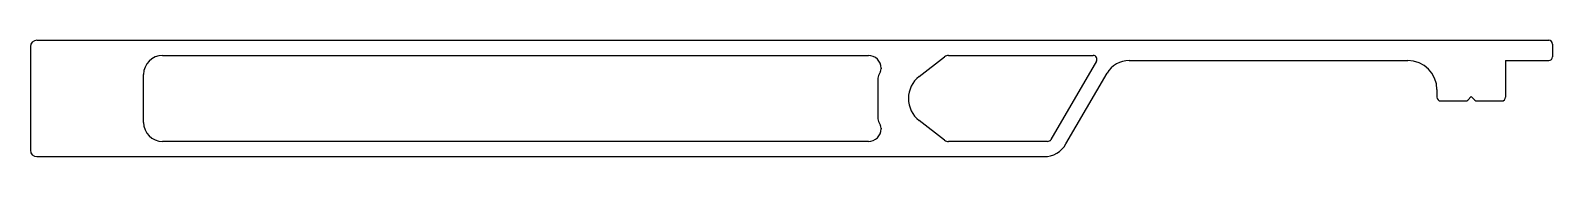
# Model space of a CAD drawing. Extents: x 117 to 236, y 338 to 347.
import ezdxf

# ---------------------------------------------------------------- set-up
doc = ezdxf.new("R2010")
doc.units = 0
doc.layers.get('0').update_dxf_attribs({"linetype": 'CONTINUOUS'})

msp = doc.modelspace()

# ---------------------------------------------------------------- linework, layer by layer
at = {"color": 0}
for p, q in [((116.63, 346.9), (116.63, 338.7)), ((117.13, 347.4), (236.13, 347.4)), ((236.43, 347.1), (236.43, 346.1)), ((127.03, 346.2), (182.58, 346.2)), ((183.58, 345.2), (183.58, 345.15)), ((186.58, 344.53), (188.57, 346.09)), ((188.88, 346.2), (200.27, 346.2)), ((200.53, 345.75), (196.95, 339.55)), ((203.1, 345.8), (225.03, 345.8)), ((232.73, 345.8), (232.73, 342.9)), ((232.73, 345.8), (236.13, 345.8)), ((125.53, 340.9), (125.53, 344.7)), ((183.33, 344.4), (183.33, 341.19)), ((183.53, 344.94), (183.38, 344.62)), ((198.13, 339.2), (201.37, 344.8)), ((227.33, 343.5), (227.33, 342.9)), ((230.03, 342.95), (229.75, 342.67)), ((230.03, 342.95), (230.31, 342.67)), ((227.63, 342.6), (229.58, 342.6)), ((230.48, 342.6), (232.43, 342.6)), ((183.38, 340.98), (183.53, 340.65)), ((183.58, 340.44), (183.58, 340.4)), ((188.57, 339.5), (186.58, 341.06)), ((182.58, 339.4), (127.03, 339.4)), ((196.69, 339.4), (188.88, 339.4)), ((117.13, 338.2), (196.4, 338.2))]:
    msp.add_line(p, q, dxfattribs=at)
for centre, radius, start, end in [((117.13, 346.9), 0.5, 90, 180), ((236.13, 347.1), 0.3, 0, 90), ((127.03, 344.7), 1.5, 90, 180), ((182.58, 345.2), 1, 0, 90), ((183.08, 345.15), 0.5, 334.5497, 360), ((188.88, 345.7), 0.5, 90, 128), ((200.27, 345.9), 0.3, 330, 90), ((203.1, 343.8), 2, 90, 150), ((225.03, 343.5), 2.3, 0, 90), ((236.13, 346.1), 0.3, 270, 0), ((183.83, 344.4), 0.5, 154.5497, 180), ((187.94, 342.8), 2.21, 128, 232), ((227.63, 342.9), 0.3, 180, 270), ((229.58, 342.85), 0.25, 270, 315), ((230.48, 342.85), 0.25, 225, 270), ((232.43, 342.9), 0.3, 270, 0), ((127.03, 340.9), 1.5, 180, 270), ((182.58, 340.4), 1, 270, 0), ((183.83, 341.19), 0.5, 180, 205.4503), ((183.08, 340.44), 0.5, 0, 25.4503), ((188.88, 339.9), 0.5, 232, 270), ((196.4, 340.2), 2, 270, 330), ((196.69, 339.7), 0.3, 270, 330), ((117.13, 338.7), 0.5, 180, 270)]:
    msp.add_arc(centre, radius, start, end, dxfattribs=at)

doc.saveas('drawing.dxf')
